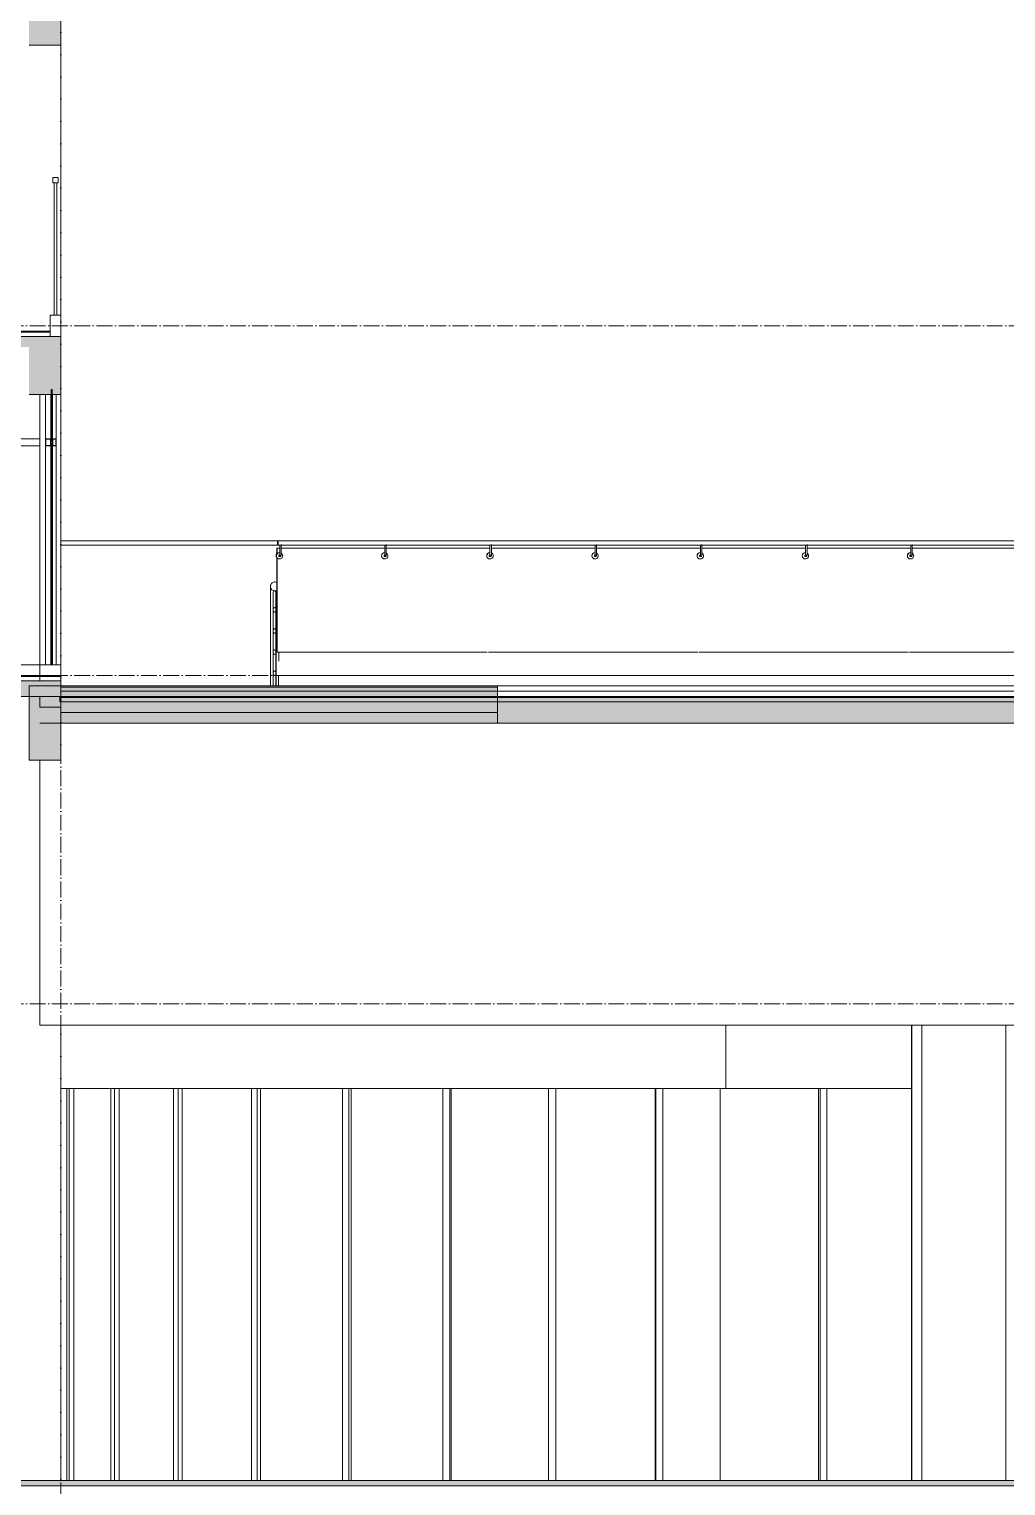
# Model space of a CAD drawing. Header units: millimetres. Extents: x -15601 to 112004, y -15912 to 94410.
# Drawn here: x 40701 to 49921, y 10950 to 24700 of the extents above; entities that cross this region are included whole.
import ezdxf

# ---------------------------------------------------------------- set-up
doc = ezdxf.new("R2010")
doc.units = ezdxf.units.MM
doc.linetypes.add('Grid Line', pattern=[4.2, 3, -0.6, 0, -0.6])
for name, color, linetype, lineweight in [('A-DETL-GENF', 31, 'Continuous', 5), ('A-FLOR-HRAL', 41, 'Continuous', 5), ('A-FLOR-MCUT', 3, 'Continuous', 9), ('A-GLAZ-CWMG', 55, 'Continuous', 5), ('KINH', 152, 'Continuous', 5), ('NET CAT', 3, 'Continuous', 5), ('NET CATConcrete', 3, 'Continuous', 5), ('NET THAY 1', 41, 'Continuous', 5), ('NET THAY 2', 55, 'Continuous', 5), ('NET-CAT', 3, 'Continuous', 15), ('NET-THAY', 2, 'Continuous', 9), ('TRUC', 225, 'Continuous', 5)]:
    doc.layers.add(name, color=color, linetype=linetype, lineweight=lineweight)
pattern_1 = [(0, (40760, 40400), (1625.6, 406.4), [67.056, -1152.144, 67.056, -1152.144, -6502.4]), (0, (40760, 40400), (1625.6, 406.4), [-2438.4, 67.056, -2371.344, 67.056, -1152.144, -2844.8]), (0, (40760, 40400), (1625.6, 406.4), [-6096, 67.056, -745.744, 67.056, -1964.944]), (120, (41369.6, 40603.2), (-1164.7527, 1204.611), [67.056, -1152.144, 67.056, -7654.544]), (120, (41369.6, 40603.2), (-1164.7527, 1204.611), [-1286.256, -1152.144, 67.056, -2371.344, -4064]), (120, (41369.6, 40603.2), (-1164.7527, 1204.611), [-4876.8, 67.056, -1152.144, 67.056, -2777.744]), (120, (41369.6, 40603.2), (-1164.7527, 1204.611), [-6163.056, -745.744, 67.056, -1964.944]), (240, (41572.8, 41416), (-460.8473, -1611.011), [67.056, -1152.144, 67.056, -7654.544]), (240, (41572.8, 41416), (-460.8473, -1611.011), [-1286.256, -1152.144, 67.056, -2371.344, -4064]), (240, (41572.8, 41416), (-460.8473, -1611.011), [-4876.8, 67.056, -1152.144, 67.056, -2777.744]), (240, (41572.8, 41416), (-460.8473, -1611.011), [-6163.056, -745.744, 67.056, -1964.944])]

# ---------------------------------------------------------------- blocks, each defined once
blk = doc.blocks.new('System Panel - Glazed-1983212-B-B')
at = {"layer": 'KINH', "lineweight": 9}
for p, q in [((40907, 20793), (40907, 20779)), ((40919, 20793), (40907, 20793)), ((40907, 20772), (40907, 18700)), ((40919, 18700), (40919, 20793)), ((40907, 18700), (40919, 18700))]:
    blk.add_line(p, q, dxfattribs=at)
blk = doc.blocks.new('System Panel - Glazed-1983347-B-B')
at = {"layer": 'KINH', "lineweight": 9}
for p, q in [((40907, 21300), (40907, 20828)), ((40919, 21300), (40907, 21300)), ((40919, 20807), (40919, 21300)), ((40907, 20821), (40907, 20807)), ((40907, 20807), (40919, 20807))]:
    blk.add_line(p, q, dxfattribs=at)
blk = doc.blocks.new('Rectangular Mullion - Rectangular Mullion-1983188-B-B')
at = {"layer": 'A-GLAZ-CWMG'}
for p, q in [((40436, 20767), (40436, 20833)), ((40801, 20833), (40436, 20833)), ((40436, 20767), (40801, 20767))]:
    blk.add_line(p, q, dxfattribs=at)
blk = doc.blocks.new('Rectangular Mullion - MULION KHUNG NOI-1982294-B-B')
at = {"layer": 'A-DETL-GENF'}
blk.add_hatch(color=256, dxfattribs=at).paths.add_polyline_path([(2943, 2167), (2946, 2179), (2942, 2179)], flags=0)
at = {"layer": 'A-GLAZ-CWMG'}
blk.add_hatch(color=256, dxfattribs=at).paths.add_polyline_path([(2946, 2221), (2943, 2233), (2942, 2221)], flags=0)
at = {"layer": 'A-DETL-GENF'}
for p, q in [((2892, 2167), (2892, 2233)), ((2892, 2233), (2942, 2233)), ((2896, 2170), (2896, 2230)), ((2896, 2230), (2939, 2230)), ((2939, 2230), (2939, 2170)), ((2942, 2233), (2942, 2221)), ((2942, 2233), (2942, 2221)), ((2942, 2233), (2942, 2167)), ((2942, 2221), (2946, 2221)), ((2942, 2221), (2946, 2221)), ((2942, 2221), (2946, 2211)), ((2946, 2221), (2942, 2221)), ((2942, 2221), (2942, 2211)), ((2942, 2212), (2946, 2221)), ((2942, 2211), (2946, 2211)), ((2959, 2207), (2942, 2207)), ((2942, 2207), (2942, 2193)), ((2946, 2221), (2946, 2236)), ((2946, 2221), (2946, 2236)), ((2946, 2211), (2946, 2221)), ((2961, 2226), (2955, 2226)), ((2955, 2226), (2955, 2225)), ((2955, 2225), (2955, 2225)), ((2955, 2224), (2955, 2223)), ((2955, 2224), (2955, 2224)), ((2955, 2223), (2955, 2223)), ((2955, 2223), (2955, 2222)), ((2955, 2222), (2955, 2222)), ((2955, 2222), (2955, 2221)), ((2955, 2221), (2955, 2221)), ((2955, 2221), (2955, 2220)), ((2955, 2220), (2955, 2220)), ((2955, 2219), (2955, 2219)), ((2955, 2219), (2955, 2219)), ((2955, 2218), (2955, 2218)), ((2955, 2218), (2955, 2218)), ((2955, 2217), (2955, 2217)), ((2955, 2216), (2956, 2217)), ((2956, 2217), (2959, 2217)), ((2957, 2219), (2957, 2224)), ((2957, 2224), (2958, 2224)), ((2958, 2219), (2957, 2219)), ((2958, 2224), (2958, 2219)), ((2959, 2167), (2959, 2233)), ((2959, 2233), (2992, 2233)), ((2959, 2221), (2959, 2225)), ((2959, 2225), (2961, 2225)), ((2960, 2221), (2959, 2221)), ((2959, 2219), (2959, 2220)), ((2959, 2220), (2960, 2220)), ((2960, 2219), (2959, 2219)), ((2959, 2217), (2959, 2218)), ((2959, 2218), (2960, 2218)), ((2959, 2193), (2959, 2207)), ((2961, 2221), (2960, 2222)), ((2960, 2222), (2960, 2221)), ((2960, 2220), (2960, 2219)), ((2960, 2218), (2961, 2219)), ((2960, 2218), (2960, 2218)), ((2961, 2225), (2961, 2226)), ((2961, 2220), (2961, 2221)), ((2961, 2219), (2961, 2220)), ((2962, 2170), (2962, 2230)), ((2962, 2230), (2989, 2230)), ((2989, 2230), (2989, 2170)), ((2992, 2233), (2992, 2167)), ((2942, 2167), (2892, 2167)), ((2939, 2170), (2896, 2170)), ((2942, 2193), (2959, 2193)), ((2942, 2179), (2946, 2189)), ((2942, 2179), (2942, 2189)), ((2942, 2189), (2946, 2189)), ((2942, 2188), (2946, 2179)), ((2946, 2179), (2942, 2179)), ((2942, 2179), (2942, 2167)), ((2942, 2167), (2942, 2179)), ((2942, 2179), (2946, 2179)), ((2946, 2179), (2942, 2179)), ((2946, 2189), (2946, 2179)), ((2946, 2164), (2946, 2179)), ((2946, 2179), (2946, 2164)), ((2955, 2184), (2956, 2183)), ((2955, 2183), (2955, 2183)), ((2955, 2182), (2955, 2182)), ((2955, 2182), (2955, 2182)), ((2955, 2181), (2955, 2181)), ((2955, 2181), (2955, 2181)), ((2955, 2179), (2955, 2180)), ((2955, 2180), (2955, 2180)), ((2955, 2178), (2955, 2179)), ((2955, 2179), (2955, 2179)), ((2955, 2177), (2955, 2178)), ((2955, 2178), (2955, 2178)), ((2955, 2176), (2955, 2177)), ((2955, 2177), (2955, 2177)), ((2955, 2176), (2955, 2176)), ((2955, 2174), (2955, 2175)), ((2955, 2175), (2955, 2175)), ((2961, 2174), (2955, 2174)), ((2956, 2183), (2959, 2183)), ((2958, 2181), (2957, 2181)), ((2957, 2181), (2957, 2176)), ((2957, 2176), (2958, 2176)), ((2958, 2176), (2958, 2181)), ((2959, 2183), (2959, 2182)), ((2959, 2182), (2960, 2182)), ((2959, 2181), (2959, 2180)), ((2960, 2181), (2959, 2181)), ((2959, 2180), (2960, 2180)), ((2960, 2179), (2959, 2179)), ((2959, 2179), (2959, 2175)), ((2959, 2175), (2961, 2175)), ((2992, 2167), (2959, 2167)), ((2960, 2182), (2960, 2182)), ((2960, 2182), (2961, 2181)), ((2960, 2180), (2960, 2181)), ((2961, 2179), (2960, 2178)), ((2960, 2178), (2960, 2179)), ((2961, 2181), (2961, 2180)), ((2961, 2180), (2961, 2179)), ((2961, 2175), (2961, 2174)), ((2989, 2170), (2962, 2170))]:
    blk.add_line(p, q, dxfattribs=at)
for centre, radius, start, end in [((2942, 2238), 4.58, 269.7981, 330.5096), ((2942, 2238), 4.58, 269.7981, 330.5096), ((2955, 2226), 0.2, 82.8972, 208.2076), ((2955, 2225), 0.568, 325.5557, 34.4443), ((2955, 2224), 0.2, 128.6598, 231.3402), ((2955, 2224), 0.2, 308.6598, 51.3402), ((2955, 2223), 0.2, 128.6598, 231.3402), ((2955, 2223), 0.2, 308.6598, 51.3402), ((2955, 2222), 0.2, 128.6598, 231.3402), ((2955, 2222), 0.2, 308.6598, 51.3402), ((2955, 2221), 0.2, 128.6598, 231.3402), ((2955, 2221), 0.2, 308.6598, 51.3402), ((2955, 2220), 0.2, 128.6598, 231.3402), ((2955, 2220), 0.2, 308.6598, 51.3402), ((2955, 2219), 0.2, 128.6598, 231.3402), ((2955, 2219), 0.2, 308.6598, 51.3402), ((2955, 2218), 0.2, 128.6598, 231.3402), ((2955, 2217), 0.2, 318.5763, 51.3402), ((2955, 2217), 0.2, 138.5763, 284.0362), ((2957, 2224), 0.2, 90, 180), ((2957, 2219), 0.2, 180, 270), ((2958, 2224), 0.2, 0, 90), ((2958, 2219), 0.2, 270, 0), ((2959, 2225), 0.133, 90, 180), ((2959, 2220), 0.133, 90, 180), ((2959, 2219), 0.133, 180, 270), ((2959, 2217), 0.2, 270, 0), ((2960, 2221), 0.1, 49.9813, 159.9813), ((2960, 2221), 0.133, 270, 339.9813), ((2960, 2220), 0.133, 0, 90), ((2960, 2219), 0.133, 270, 0), ((2960, 2218), 0.133, 20.0187, 90), ((2960, 2218), 0.1, 200.0187, 310.0187), ((2961, 2226), 0.133, 0, 82.8972), ((2961, 2225), 0.133, 270, 0), ((2942, 2162), 4.58, 29.4904, 90.2019), ((2942, 2162), 4.58, 29.4904, 90.2019), ((2955, 2183), 0.2, 75.9638, 221.4237), ((2955, 2183), 0.2, 308.6598, 41.4237), ((2955, 2181), 0.2, 308.6598, 51.3402), ((2955, 2182), 0.2, 128.6598, 231.3402), ((2955, 2180), 0.2, 308.6598, 51.3402), ((2955, 2181), 0.2, 128.6598, 231.3402), ((2955, 2180), 0.2, 128.6598, 231.3402), ((2955, 2179), 0.2, 128.6598, 231.3402), ((2955, 2179), 0.2, 308.6598, 51.3402), ((2955, 2178), 0.2, 128.6598, 231.3402), ((2955, 2178), 0.2, 308.6598, 51.3402), ((2955, 2177), 0.2, 128.6598, 231.3402), ((2955, 2177), 0.2, 308.6598, 51.3402), ((2955, 2176), 0.2, 128.6598, 231.3402), ((2955, 2176), 0.2, 308.6598, 51.3402), ((2955, 2175), 0.568, 325.5557, 34.4443), ((2955, 2174), 0.2, 151.7924, 277.1028), ((2957, 2181), 0.2, 90, 180), ((2957, 2176), 0.2, 180, 270), ((2958, 2181), 0.2, 0, 90), ((2958, 2176), 0.2, 270, 0), ((2959, 2183), 0.2, 0, 90), ((2959, 2181), 0.133, 90, 180), ((2959, 2180), 0.133, 180, 270), ((2959, 2175), 0.133, 180, 270), ((2960, 2182), 0.133, 270, 339.9813), ((2960, 2182), 0.1, 49.9813, 159.9813), ((2960, 2181), 0.133, 360, 90), ((2960, 2180), 0.133, 270, 0), ((2960, 2179), 0.133, 20.0187, 90), ((2960, 2179), 0.1, 200.0187, 310.0187), ((2961, 2175), 0.133, 0, 90), ((2961, 2174), 0.133, 277.1028, 0)]:
    blk.add_arc(centre, radius, start, end, dxfattribs=at)
blk = doc.blocks.new('Rectangular Mullion - Rectangular Mullion-1982973-B-B')
at = {"layer": 'A-GLAZ-CWMG', "lineweight": 9}
for p, q in [((40855, 20833), (40855, 20767)), ((40905, 20833), (40855, 20833)), ((40855, 20767), (40905, 20767)), ((40905, 20807), (40905, 20833)), ((40921, 20807), (40905, 20807)), ((40905, 20767), (40905, 20793)), ((40905, 20793), (40921, 20793)), ((40955, 20833), (40921, 20833)), ((40921, 20833), (40921, 20807)), ((40921, 20793), (40921, 20767)), ((40921, 20767), (40955, 20767)), ((40955, 20767), (40955, 20833))]:
    blk.add_line(p, q, dxfattribs=at)
blk = doc.blocks.new('Rectangular Mullion - Rectangular Mullion-V212-B-B')
at = {"layer": 'A-GLAZ-CWMG'}
for p, q in [((40855, 20767), (40855, 18700)), ((40905, 20767), (40905, 18700)), ((40921, 20767), (40921, 18700)), ((40955, 20767), (40955, 18700))]:
    blk.add_line(p, q, dxfattribs=at)
blk = doc.blocks.new('Rectangular Mullion - Rectangular Mullion-V213-B-B')
at = {"layer": 'A-GLAZ-CWMG'}
for p, q in [((40855, 21250), (40855, 20833)), ((40905, 21250), (40905, 20833)), ((40921, 21250), (40921, 20833)), ((40955, 21250), (40955, 20833))]:
    blk.add_line(p, q, dxfattribs=at)
blk = doc.blocks.new('Railing - Railing-1915061-B-B')
at = {"layer": 'A-FLOR-HRAL'}
for p, q in [((40976, 23300), (40926, 23300)), ((40926, 23300), (40926, 23250)), ((40926, 23250), (40976, 23250)), ((40976, 23250), (40976, 23300))]:
    blk.add_line(p, q, dxfattribs=at)
blk = doc.blocks.new('Railing - 25mm-V216-B-B')
at = {"layer": 'NET THAY 2'}
for p, q in [((40938, 22000), (40938, 23250)), ((40963, 22000), (40963, 23250))]:
    blk.add_line(p, q, dxfattribs=at)
blk = doc.blocks.new('A$C400E6A8B')
at = {"layer": 'NET CATConcrete'}
blk.add_hatch(color=256, dxfattribs=at).paths.add_polyline_path([(0, 2650), (0, 3100), (-300, 3100), (-300, 2650)], flags=0)
at = {"layer": 'A-FLOR-MCUT'}
blk.add_line((-100, -60), (-1110, -60), dxfattribs=at)
at = {"layer": 'NET CAT', "lineweight": 13}
for p, q in [((0, 2650), (0, 3100)), ((-300, 2650), (0, 2650))]:
    blk.add_line(p, q, dxfattribs=at)
at = {"layer": 'NET-CAT'}
for p, q in [((0, 100), (-100, 100)), ((-100, 100), (-100, -100)), ((0, -100), (0, 100)), ((-100, -50), (-1110, -50)), ((-1110, -100), (0, -100)), ((0, -100), (-1100, -100)), ((-100, -100), (-100, -50))]:
    blk.add_line(p, q, dxfattribs=at)
at = {"layer": 'NET-THAY'}
blk.add_line((0, 2650), (0, 100), dxfattribs=at)
blk.add_blockref('Railing - 25mm-V216-B-B', (-41001, -21900))
at = {"layer": 'NET THAY 1'}
blk.add_blockref('Railing - Railing-1915061-B-B', (-41001, -21900), dxfattribs=at)
blk.add_blockref('Railing - Railing-1915061-B-B', (-41001, -21900), dxfattribs=at)
blk = doc.blocks.new('ALC1807-ASCENT PLAZA-KET CAU 2_rvt-1-B-B')
at = {"layer": 'NET CAT'}
blk.add_hatch(color=7, dxfattribs=at).paths.add_polyline_path([(41001, 17800), (41001, 18500), (40701, 18500), (40701, 17800)], flags=0)
at = {"layer": 'NET CAT', "color": 130, "lineweight": 13}
for p, q in [((41001, 18500), (40701, 18500)), ((40701, 18500), (40701, 17800)), ((41001, 18500), (41001, 17800)), ((40701, 17800), (41001, 17800))]:
    blk.add_line(p, q, dxfattribs=at)
at = {"layer": 'NET CAT', "color": 4}
for p, q in [((49032, 15300), (49032, 11000)), ((49127, 15300), (49127, 11000)), ((49921, 15300), (49921, 11000))]:
    blk.add_line(p, q, dxfattribs=at)
blk = doc.blocks.new('System Panel - Glazed-V8-B-B')
at = {"layer": 'KINH'}
blk.add_line((47225, 14700), (47225, 11000), dxfattribs=at)
blk = doc.blocks.new('System Panel - Glazed-2005316-B-B')
at = {"layer": 'KINH'}
blk.add_line((47224, 11000), (47224, 14700), dxfattribs=at)
blk = doc.blocks.new('Rectangular Mullion - Rectangular Mullion-V69-B-B')
at = {"layer": 'A-GLAZ-CWMG'}
for p, q in [((48154, 14700), (48154, 11000)), ((48167, 14700), (48167, 11000)), ((48232, 14700), (48232, 11000))]:
    blk.add_line(p, q, dxfattribs=at)
blk = doc.blocks.new('Rectangular Mullion - Rectangular Mullion-V73-B-B')
at = {"layer": 'A-GLAZ-CWMG'}
for p, q in [((41055, 14700), (41055, 11000)), ((41077, 14700), (41077, 11000)), ((41124, 14700), (41124, 11000))]:
    blk.add_line(p, q, dxfattribs=at)
blk = doc.blocks.new('Rectangular Mullion - Rectangular Mullion-V74-B-B')
at = {"layer": 'A-GLAZ-CWMG'}
for p, q in [((41473, 14700), (41473, 11000)), ((41507, 14700), (41507, 11000)), ((41550, 14700), (41550, 11000))]:
    blk.add_line(p, q, dxfattribs=at)
blk = doc.blocks.new('Rectangular Mullion - Rectangular Mullion-V75-B-B')
at = {"layer": 'A-GLAZ-CWMG'}
for p, q in [((42062, 14700), (42062, 11000)), ((42107, 14700), (42107, 11000)), ((42144, 14700), (42144, 11000))]:
    blk.add_line(p, q, dxfattribs=at)
blk = doc.blocks.new('Rectangular Mullion - Rectangular Mullion-V76-B-B')
at = {"layer": 'A-GLAZ-CWMG'}
for p, q in [((42801, 14700), (42801, 11000)), ((42854, 14700), (42854, 11000)), ((42884, 14700), (42884, 11000))]:
    blk.add_line(p, q, dxfattribs=at)
blk = doc.blocks.new('Rectangular Mullion - Rectangular Mullion-V77-B-B')
at = {"layer": 'A-GLAZ-CWMG'}
for p, q in [((43660, 14700), (43660, 11000)), ((43720, 14700), (43720, 11000)), ((43742, 14700), (43742, 11000))]:
    blk.add_line(p, q, dxfattribs=at)
blk = doc.blocks.new('Rectangular Mullion - Rectangular Mullion-V78-B-B')
at = {"layer": 'A-GLAZ-CWMG'}
for p, q in [((44607, 14700), (44607, 11000)), ((44671, 14700), (44671, 11000)), ((44684, 14700), (44684, 11000))]:
    blk.add_line(p, q, dxfattribs=at)
blk = doc.blocks.new('Rectangular Mullion - Rectangular Mullion-V79-B-B')
at = {"layer": 'A-GLAZ-CWMG'}
for p, q in [((45605, 14700), (45605, 11000)), ((45672, 14700), (45672, 11000)), ((45674, 14700), (45674, 11000))]:
    blk.add_line(p, q, dxfattribs=at)
blk = doc.blocks.new('Rectangular Mullion - Rectangular Mullion-V80-B-B')
at = {"layer": 'A-GLAZ-CWMG'}
for p, q in [((46609, 14700), (46609, 11000)), ((46616, 14700), (46616, 11000)), ((46682, 14700), (46682, 11000))]:
    blk.add_line(p, q, dxfattribs=at)
blk = doc.blocks.new('Top Rail Type - Top Rail_Internal_-1506758-B-B')
at = {"layer": 'NET THAY 1'}
for p, q in [((43042, 19800), (43040, 19800)), ((43040, 19800), (43040, 19744)), ((43040, 19713), (43040, 18820)), ((43042, 19747), (43042, 19800)), ((43042, 19800), (43066, 19800)), ((43042, 18820), (43042, 19710)), ((43079, 19800), (44059, 19800)), ((44074, 19800), (45052, 19800)), ((45064, 19800), (46045, 19800)), ((46057, 19800), (47038, 19800)), ((47050, 19800), (48030, 19800)), ((48043, 19800), (49023, 19800)), ((49036, 19800), (50016, 19800)), ((43040, 18820), (43042, 18820)), ((43042, 18820), (45026, 18820)), ((45036, 18820), (47014, 18820)), ((47024, 18820), (49003, 18820)), ((49013, 18820), (50991, 18820))]:
    blk.add_line(p, q, dxfattribs=at)
blk = doc.blocks.new('Handrail Type - ALB-BALUSTER-1304914-B-B')
at = {"layer": 'NET THAY 1'}
for p, q in [((43050, 19871), (43047, 19871)), ((43047, 19829), (43050, 19829))]:
    blk.add_line(p, q, dxfattribs=at)
for centre, start_param, end_param in [((43047, 19850), 4.712389, 7.853982), ((43047, 19850), 1.570796, 4.712389), ((43050, 19850), 4.712389, 7.269037), ((43050, 19850), 2.20748, 4.712389)]:
    blk.add_ellipse(centre, major_axis=(0, 21.2), ratio=0.119139, start_param=start_param, end_param=end_param, dxfattribs=at)
blk = doc.blocks.new('Handrail Type - Handrail_Internal_-1506759-B-B')
at = {"layer": 'NET THAY 1'}
for p, q in [((58959, 19871), (43050, 19871)), ((43050, 19829), (58959, 19829))]:
    blk.add_line(p, q, dxfattribs=at)
for start_param, end_param in [(4.712389, 7.269037), (2.20748, 4.712389)]:
    blk.add_ellipse((43050, 19850), major_axis=(0, 21.2), ratio=0.119139, start_param=start_param, end_param=end_param, dxfattribs=at)
blk = doc.blocks.new('ALB-RAILING 32 - ALB-BALUSTER-V126-B-B')
at = {"layer": 'NET THAY 1'}
for p, q in [((58912, 19832), (58912, 19744)), ((58926, 19744), (58926, 19834)), ((58911, 19759), (58910, 19759)), ((58910, 19699), (58911, 19699)), ((58917, 19736), (58911, 19736)), ((58911, 19722), (58917, 19722))]:
    blk.add_line(p, q, dxfattribs=at)
at = {"layer": 'NET THAY 1', "flags": 128}
for points in [[(58911, 19732), (58911, 19732), (58911, 19732), (58911, 19732), (58911, 19732), (58911, 19732), (58911, 19733), (58911, 19733), (58911, 19733), (58911, 19734), (58911, 19734), (58911, 19734), (58911, 19735), (58912, 19735), (58912, 19735), (58912, 19736), (58912, 19736), (58912, 19737), (58912, 19737), (58912, 19738), (58912, 19738), (58912, 19739), (58912, 19739), (58912, 19740), (58912, 19740), (58912, 19741), (58912, 19742), (58912, 19742), (58912, 19743), (58912, 19743), (58912, 19744)], [(58917, 19722), (58919, 19722), (58921, 19723), (58922, 19724), (58923, 19725), (58923, 19726), (58924, 19726), (58924, 19727), (58924, 19727), (58924, 19728), (58925, 19728), (58925, 19729), (58925, 19729), (58925, 19729), (58925, 19730), (58925, 19730), (58925, 19731), (58925, 19731), (58925, 19732), (58925, 19732), (58925, 19733), (58925, 19733), (58925, 19734), (58925, 19734), (58926, 19735), (58926, 19735), (58926, 19736), (58926, 19736), (58926, 19737), (58926, 19737), (58926, 19738), (58926, 19739), (58926, 19739), (58926, 19740), (58926, 19740), (58926, 19741), (58926, 19742), (58926, 19742), (58926, 19743), (58926, 19744), (58926, 19744)]]:
    blk.add_lwpolyline(points, dxfattribs=at)
at = {"layer": 'NET THAY 1'}
for centre, major_axis, start_param, end_param in [((58910, 19729), (0, 30), 0, 1.570796), ((58910, 19729), (0, 30), 1.570796, 3.403392), ((58911, 19729), (0, 30), 0, 1.570796), ((58911, 19729), (0, 30), 1.570796, 4.712389), ((58911, 19729), (0, 7), 0, 3.141593), ((58911, 19729), (0, 7), 6.021386, 6.283185), ((58911, 19729), (0, 7), 3.141593, 4.974188), ((58911, 19729), (0, 30), 4.712389, 5.759587), ((58910, 19729), (0, 30), 5.392446, 5.603128), ((58910, 19729), (0, 30), 3.821649, 4.032332)]:
    blk.add_ellipse(centre, major_axis=major_axis, ratio=0.992878, start_param=start_param, end_param=end_param, dxfattribs=at)
blk = doc.blocks.new('ALB-RAILING 32 - ALB-BALUSTER-V128-B-B')
at = {"layer": 'NET THAY 1'}
for p, q in [((48030, 19832), (48030, 19744)), ((48044, 19829), (48044, 19834)), ((48044, 19744), (48044, 19829)), ((48029, 19759), (48029, 19759)), ((48035, 19736), (48029, 19736)), ((48029, 19722), (48035, 19722)), ((48029, 19699), (48029, 19699))]:
    blk.add_line(p, q, dxfattribs=at)
at = {"layer": 'NET THAY 1', "flags": 128}
for points in [[(48029, 19732), (48029, 19732), (48029, 19732), (48029, 19732), (48029, 19732), (48029, 19732), (48029, 19733), (48029, 19733), (48029, 19733), (48029, 19734), (48029, 19734), (48030, 19734), (48030, 19735), (48030, 19735), (48030, 19735), (48030, 19736), (48030, 19736), (48030, 19737), (48030, 19737), (48030, 19738), (48030, 19738), (48030, 19739), (48030, 19739), (48030, 19740), (48030, 19740), (48030, 19741), (48030, 19742), (48030, 19742), (48030, 19743), (48030, 19743), (48030, 19744)], [(48035, 19722), (48037, 19722), (48039, 19723), (48040, 19724), (48041, 19725), (48042, 19726), (48042, 19726), (48042, 19727), (48042, 19727), (48042, 19728), (48043, 19728), (48043, 19729), (48043, 19729), (48043, 19729), (48043, 19730), (48043, 19730), (48043, 19731), (48043, 19731), (48043, 19732), (48043, 19732), (48043, 19733), (48043, 19733), (48044, 19734), (48044, 19734), (48044, 19735), (48044, 19735), (48044, 19736), (48044, 19736), (48044, 19737), (48044, 19737), (48044, 19738), (48044, 19739), (48044, 19739), (48044, 19740), (48044, 19740), (48044, 19741), (48044, 19742), (48044, 19742), (48044, 19743), (48044, 19744), (48044, 19744)]]:
    blk.add_lwpolyline(points, dxfattribs=at)
at = {"layer": 'NET THAY 1'}
for major_axis, start_param, end_param in [((0, 30), 0, 1.570796), ((0, 30), 1.570796, 3.403392), ((0, 30), 0, 1.570796), ((0, 30), 1.570796, 4.712389), ((0, 7), 0, 3.141593), ((0, 7), 6.021386, 6.283185), ((0, 7), 3.141593, 4.974188), ((0, 30), 4.712389, 5.759587), ((0, 30), 5.392446, 5.603128), ((0, 30), 3.821649, 4.032332)]:
    blk.add_ellipse((48029, 19729), major_axis=major_axis, ratio=0.992878, start_param=start_param, end_param=end_param, dxfattribs=at)
blk = doc.blocks.new('Railing - 25mm-1367530-B-B')
at = {"layer": 'NET THAY 2'}
for p, q in [((43005, 18500), (43005, 19386)), ((43030, 19386), (43030, 18500))]:
    blk.add_line(p, q, dxfattribs=at)
at = {"layer": 'NET THAY 2', "flags": 128}
blk.add_lwpolyline([(43005, 19386), (43007, 19391), (43010, 19395), (43015, 19398), (43021, 19398), (43026, 19395), (43029, 19391), (43030, 19386)], dxfattribs=at)
blk = doc.blocks.new('Railing - Railing-1506763-B-B')
at = {"layer": 'NET THAY 1'}
for p, q in [((43003, 19219), (43003, 19019)), ((43033, 19019), (43033, 19219)), ((43003, 19019), (43003, 18819)), ((43033, 18819), (43033, 19019)), ((43003, 18819), (43003, 18619)), ((43033, 18619), (43033, 18819)), ((43003, 18619), (43003, 18500)), ((43033, 18600), (43033, 18619))]:
    blk.add_line(p, q, dxfattribs=at)
at = {"layer": 'NET THAY 1', "flags": 128}
for points in [[(43033, 19219), (43032, 19225), (43031, 19230), (43028, 19234), (43025, 19237), (43022, 19239), (43018, 19240), (43014, 19239), (43010, 19237), (43007, 19234), (43005, 19230), (43003, 19225), (43003, 19219)], [(43003, 19219), (43003, 19214), (43005, 19209), (43007, 19204), (43010, 19201), (43014, 19199), (43018, 19198), (43022, 19199), (43025, 19201), (43028, 19204), (43031, 19209), (43032, 19214), (43033, 19219)], [(43033, 19019), (43032, 19025), (43031, 19030), (43028, 19034), (43025, 19037), (43022, 19039), (43018, 19040), (43014, 19039), (43010, 19037), (43007, 19034), (43005, 19030), (43003, 19025), (43003, 19019)], [(43003, 19019), (43003, 19014), (43005, 19009), (43007, 19004), (43010, 19001), (43014, 18999), (43018, 18998), (43022, 18999), (43025, 19001), (43028, 19004), (43031, 19009), (43032, 19014), (43033, 19019)], [(43033, 18819), (43032, 18825), (43031, 18830), (43028, 18834), (43025, 18837), (43022, 18839), (43018, 18840), (43014, 18839), (43010, 18837), (43007, 18834), (43005, 18830), (43003, 18825), (43003, 18819)], [(43003, 18819), (43003, 18814), (43005, 18809), (43007, 18804), (43010, 18801), (43014, 18799), (43018, 18798), (43022, 18799), (43025, 18801), (43028, 18804), (43031, 18809), (43032, 18814), (43033, 18819)], [(43033, 18619), (43032, 18625), (43031, 18630), (43028, 18634), (43025, 18637), (43022, 18639), (43018, 18640), (43014, 18639), (43010, 18637), (43007, 18634), (43005, 18630), (43003, 18625), (43003, 18619)], [(43003, 18619), (43003, 18614), (43005, 18609), (43007, 18604), (43010, 18601), (43014, 18599), (43018, 18598), (43022, 18599), (43025, 18601), (43028, 18604), (43031, 18609), (43032, 18614), (43033, 18619)]]:
    blk.add_lwpolyline(points, dxfattribs=at)
blk.add_blockref('Railing - 25mm-1367530-B-B', (0, 0))
blk = doc.blocks.new('Top Rail Type - Top Rail_Internal_-1506764-B-B')
at = {"layer": 'NET THAY 1'}
for p, q in [((42978, 19440), (42978, 18500)), ((43058, 18735), (43058, 18820))]:
    blk.add_line(p, q, dxfattribs=at)
for points, knots in [([(43038, 19476), (43036, 19478), (43028, 19481), (43015, 19483), (43000, 19478), (42988, 19469), (42982, 19458), (42979, 19448), (42978, 19443), (42978, 19440)], [0.3333333, 0.3333333, 0.3333333, 0.3333333, 0.4, 0.5333333, 0.65, 0.7666667, 0.8833333, 0.9416667, 1, 1, 1, 1]), ([(42978, 19440), (42978, 19437), (42979, 19431), (42982, 19423), (42986, 19415), (42993, 19407), (43006, 19399), (43022, 19397), (43033, 19401), (43038, 19404), (43038, 19404)], [0, 0, 0, 0, 0.0666667, 0.1333333, 0.2, 0.2666667, 0.4, 0.5333333, 0.65, 0.6666667, 0.6666667, 0.6666667, 0.6666667])]:
    blk.add_open_spline(points, degree=3, knots=knots, dxfattribs=at)
blk = doc.blocks.new('ALB-RAILING 32 - ALB-BALUSTER-V129-B-B')
at = {"layer": 'NET THAY 1'}
for p, q in [((47037, 19832), (47037, 19744)), ((47051, 19829), (47051, 19834)), ((47051, 19744), (47051, 19829)), ((47037, 19759), (47036, 19759)), ((47036, 19699), (47037, 19699)), ((47042, 19736), (47037, 19736)), ((47037, 19722), (47042, 19722))]:
    blk.add_line(p, q, dxfattribs=at)
at = {"layer": 'NET THAY 1', "flags": 128}
for points in [[(47036, 19732), (47036, 19732), (47036, 19732), (47036, 19732), (47036, 19732), (47036, 19732), (47036, 19733), (47036, 19733), (47037, 19733), (47037, 19734), (47037, 19734), (47037, 19734), (47037, 19735), (47037, 19735), (47037, 19735), (47037, 19736), (47037, 19736), (47037, 19737), (47037, 19737), (47037, 19738), (47037, 19738), (47037, 19739), (47037, 19739), (47037, 19740), (47037, 19740), (47037, 19741), (47037, 19742), (47037, 19742), (47037, 19743), (47037, 19743), (47037, 19744)], [(47042, 19722), (47045, 19722), (47046, 19723), (47047, 19724), (47048, 19725), (47049, 19726), (47049, 19726), (47049, 19727), (47049, 19727), (47050, 19728), (47050, 19728), (47050, 19729), (47050, 19729), (47050, 19729), (47050, 19730), (47050, 19730), (47050, 19731), (47050, 19731), (47050, 19732), (47050, 19732), (47051, 19733), (47051, 19733), (47051, 19734), (47051, 19734), (47051, 19735), (47051, 19735), (47051, 19736), (47051, 19736), (47051, 19737), (47051, 19737), (47051, 19738), (47051, 19739), (47051, 19739), (47051, 19740), (47051, 19740), (47051, 19741), (47051, 19742), (47051, 19742), (47051, 19743), (47051, 19744), (47051, 19744)]]:
    blk.add_lwpolyline(points, dxfattribs=at)
at = {"layer": 'NET THAY 1'}
for centre, major_axis, start_param, end_param in [((47036, 19729), (0, 30), 0, 1.570796), ((47036, 19729), (0, 30), 1.570796, 3.403392), ((47037, 19729), (0, 30), 0, 1.570796), ((47037, 19729), (0, 30), 1.570796, 4.712389), ((47037, 19729), (0, 7), 0, 3.141593), ((47037, 19729), (0, 7), 6.021386, 6.283185), ((47037, 19729), (0, 7), 3.141593, 4.974188), ((47037, 19729), (0, 30), 4.712389, 5.759587), ((47036, 19729), (0, 30), 5.392446, 5.603128), ((47036, 19729), (0, 30), 3.821649, 4.032332)]:
    blk.add_ellipse(centre, major_axis=major_axis, ratio=0.992878, start_param=start_param, end_param=end_param, dxfattribs=at)
blk = doc.blocks.new('ALB-RAILING 32 - ALB-BALUSTER-V130-B-B')
at = {"layer": 'NET THAY 1'}
for p, q in [((46044, 19832), (46044, 19744)), ((46058, 19829), (46058, 19834)), ((46058, 19744), (46058, 19829)), ((46044, 19759), (46043, 19759)), ((46043, 19699), (46044, 19699)), ((46049, 19736), (46044, 19736)), ((46044, 19722), (46049, 19722))]:
    blk.add_line(p, q, dxfattribs=at)
at = {"layer": 'NET THAY 1', "flags": 128}
for points in [[(46043, 19732), (46043, 19732), (46043, 19732), (46043, 19732), (46043, 19732), (46044, 19732), (46044, 19733), (46044, 19733), (46044, 19733), (46044, 19734), (46044, 19734), (46044, 19734), (46044, 19735), (46044, 19735), (46044, 19735), (46044, 19736), (46044, 19736), (46044, 19737), (46044, 19737), (46044, 19738), (46044, 19738), (46044, 19739), (46044, 19739), (46044, 19740), (46044, 19740), (46044, 19741), (46044, 19742), (46044, 19742), (46044, 19743), (46044, 19743), (46044, 19744)], [(46049, 19722), (46052, 19722), (46053, 19723), (46055, 19724), (46055, 19725), (46056, 19726), (46056, 19726), (46056, 19727), (46057, 19727), (46057, 19728), (46057, 19728), (46057, 19729), (46057, 19729), (46057, 19729), (46057, 19730), (46057, 19730), (46057, 19731), (46057, 19731), (46058, 19732), (46058, 19732), (46058, 19733), (46058, 19733), (46058, 19734), (46058, 19734), (46058, 19735), (46058, 19735), (46058, 19736), (46058, 19736), (46058, 19737), (46058, 19737), (46058, 19738), (46058, 19739), (46058, 19739), (46058, 19740), (46058, 19740), (46058, 19741), (46058, 19742), (46058, 19742), (46058, 19743), (46058, 19744), (46058, 19744)]]:
    blk.add_lwpolyline(points, dxfattribs=at)
at = {"layer": 'NET THAY 1'}
for centre, major_axis, start_param, end_param in [((46043, 19729), (0, 30), 0, 1.570796), ((46043, 19729), (0, 30), 1.570796, 3.403392), ((46044, 19729), (0, 30), 0, 1.570796), ((46044, 19729), (0, 30), 1.570796, 4.712389), ((46044, 19729), (0, 7), 0, 3.141593), ((46044, 19729), (0, 7), 6.021386, 6.283185), ((46044, 19729), (0, 7), 3.141593, 4.974188), ((46044, 19729), (0, 30), 4.712389, 5.759587), ((46043, 19729), (0, 30), 5.392446, 5.603128), ((46043, 19729), (0, 30), 3.821649, 4.032332)]:
    blk.add_ellipse(centre, major_axis=major_axis, ratio=0.992878, start_param=start_param, end_param=end_param, dxfattribs=at)
blk = doc.blocks.new('ALB-RAILING 32 - ALB-BALUSTER-V173-B-B')
at = {"layer": 'NET THAY 1'}
for p, q in [((45051, 19832), (45051, 19744)), ((45065, 19829), (45065, 19834)), ((45065, 19744), (45065, 19829)), ((45051, 19759), (45050, 19759)), ((45050, 19699), (45051, 19699)), ((45057, 19736), (45051, 19736)), ((45051, 19722), (45057, 19722))]:
    blk.add_line(p, q, dxfattribs=at)
at = {"layer": 'NET THAY 1', "flags": 128}
for points in [[(45050, 19732), (45050, 19732), (45051, 19732), (45051, 19732), (45051, 19732), (45051, 19732), (45051, 19733), (45051, 19733), (45051, 19733), (45051, 19734), (45051, 19734), (45051, 19734), (45051, 19735), (45051, 19735), (45051, 19735), (45051, 19736), (45051, 19736), (45051, 19737), (45051, 19737), (45051, 19738), (45051, 19738), (45051, 19739), (45051, 19739), (45051, 19740), (45051, 19740), (45051, 19741), (45051, 19742), (45051, 19742), (45051, 19743), (45051, 19743), (45051, 19744)], [(45057, 19722), (45059, 19722), (45061, 19723), (45062, 19724), (45062, 19725), (45063, 19726), (45063, 19726), (45064, 19727), (45064, 19727), (45064, 19728), (45064, 19728), (45064, 19729), (45064, 19729), (45064, 19729), (45064, 19730), (45064, 19730), (45065, 19731), (45065, 19731), (45065, 19732), (45065, 19732), (45065, 19733), (45065, 19733), (45065, 19734), (45065, 19734), (45065, 19735), (45065, 19735), (45065, 19736), (45065, 19736), (45065, 19737), (45065, 19737), (45065, 19738), (45065, 19739), (45065, 19739), (45065, 19740), (45065, 19740), (45065, 19741), (45065, 19742), (45065, 19742), (45065, 19743), (45065, 19744), (45065, 19744)]]:
    blk.add_lwpolyline(points, dxfattribs=at)
at = {"layer": 'NET THAY 1'}
for centre, major_axis, start_param, end_param in [((45050, 19729), (0, 30), 0, 1.570796), ((45050, 19729), (0, 30), 1.570796, 3.403392), ((45051, 19729), (0, 30), 0, 1.570796), ((45051, 19729), (0, 30), 1.570796, 4.712389), ((45051, 19729), (0, 7), 0, 3.141593), ((45051, 19729), (0, 7), 6.021386, 6.283185), ((45051, 19729), (0, 7), 3.141593, 4.974188), ((45051, 19729), (0, 30), 4.712389, 5.759587), ((45050, 19729), (0, 30), 5.392446, 5.603128), ((45050, 19729), (0, 30), 3.821649, 4.032332)]:
    blk.add_ellipse(centre, major_axis=major_axis, ratio=0.992878, start_param=start_param, end_param=end_param, dxfattribs=at)
blk = doc.blocks.new('ALB-RAILING 32 - ALB-BALUSTER-V174-B-B')
at = {"layer": 'NET THAY 1'}
for p, q in [((44058, 19832), (44058, 19744)), ((44072, 19829), (44072, 19834)), ((44072, 19744), (44072, 19829)), ((44058, 19759), (44057, 19759)), ((44057, 19699), (44058, 19699)), ((44064, 19736), (44058, 19736)), ((44058, 19722), (44064, 19722))]:
    blk.add_line(p, q, dxfattribs=at)
at = {"layer": 'NET THAY 1', "flags": 128}
for points in [[(44058, 19732), (44058, 19732), (44058, 19732), (44058, 19732), (44058, 19732), (44058, 19732), (44058, 19733), (44058, 19733), (44058, 19733), (44058, 19734), (44058, 19734), (44058, 19734), (44058, 19735), (44058, 19735), (44058, 19735), (44058, 19736), (44058, 19736), (44058, 19737), (44058, 19737), (44058, 19738), (44058, 19738), (44058, 19739), (44058, 19739), (44058, 19740), (44058, 19740), (44058, 19741), (44058, 19742), (44058, 19742), (44058, 19743), (44058, 19743), (44058, 19744)], [(44064, 19722), (44066, 19722), (44068, 19723), (44069, 19724), (44070, 19725), (44070, 19726), (44070, 19726), (44071, 19727), (44071, 19727), (44071, 19728), (44071, 19728), (44071, 19729), (44071, 19729), (44071, 19729), (44071, 19730), (44072, 19730), (44072, 19731), (44072, 19731), (44072, 19732), (44072, 19732), (44072, 19733), (44072, 19733), (44072, 19734), (44072, 19734), (44072, 19735), (44072, 19735), (44072, 19736), (44072, 19736), (44072, 19737), (44072, 19737), (44072, 19738), (44072, 19739), (44072, 19739), (44072, 19740), (44072, 19740), (44072, 19741), (44072, 19742), (44072, 19742), (44072, 19743), (44072, 19744), (44072, 19744)]]:
    blk.add_lwpolyline(points, dxfattribs=at)
at = {"layer": 'NET THAY 1'}
for centre, major_axis, start_param, end_param in [((44057, 19729), (0, 30), 0, 1.570796), ((44057, 19729), (0, 30), 1.570796, 3.403392), ((44058, 19729), (0, 30), 0, 1.570796), ((44058, 19729), (0, 30), 1.570796, 4.712389), ((44058, 19729), (0, 7), 0, 3.141593), ((44058, 19729), (0, 7), 6.021386, 6.283185), ((44058, 19729), (0, 7), 3.141593, 4.974188), ((44058, 19729), (0, 30), 4.712389, 5.759587), ((44057, 19729), (0, 30), 5.392446, 5.603128), ((44057, 19729), (0, 30), 3.821649, 4.032332)]:
    blk.add_ellipse(centre, major_axis=major_axis, ratio=0.992878, start_param=start_param, end_param=end_param, dxfattribs=at)
blk = doc.blocks.new('ALB-RAILING 32 - ALB-BALUSTER-V175-B-B')
at = {"layer": 'NET THAY 1'}
for p, q in [((43066, 19832), (43066, 19744)), ((43080, 19744), (43080, 19834)), ((43065, 19759), (43064, 19759)), ((43064, 19699), (43065, 19699)), ((43071, 19736), (43065, 19736)), ((43065, 19722), (43071, 19722))]:
    blk.add_line(p, q, dxfattribs=at)
at = {"layer": 'NET THAY 1', "flags": 128}
for points in [[(43065, 19732), (43065, 19732), (43065, 19732), (43065, 19732), (43065, 19732), (43065, 19732), (43065, 19733), (43065, 19733), (43065, 19733), (43065, 19734), (43065, 19734), (43065, 19734), (43065, 19735), (43065, 19735), (43065, 19735), (43065, 19736), (43065, 19736), (43065, 19737), (43065, 19737), (43065, 19738), (43065, 19738), (43065, 19739), (43065, 19739), (43066, 19740), (43066, 19740), (43066, 19741), (43066, 19742), (43066, 19742), (43066, 19743), (43066, 19743), (43066, 19744)], [(43071, 19722), (43073, 19722), (43075, 19723), (43076, 19724), (43077, 19725), (43077, 19726), (43078, 19726), (43078, 19727), (43078, 19727), (43078, 19728), (43078, 19728), (43078, 19729), (43078, 19729), (43079, 19729), (43079, 19730), (43079, 19730), (43079, 19731), (43079, 19731), (43079, 19732), (43079, 19732), (43079, 19733), (43079, 19733), (43079, 19734), (43079, 19734), (43079, 19735), (43079, 19735), (43079, 19736), (43079, 19736), (43079, 19737), (43079, 19737), (43079, 19738), (43079, 19739), (43079, 19739), (43080, 19740), (43080, 19740), (43080, 19741), (43080, 19742), (43080, 19742), (43080, 19743), (43080, 19744), (43080, 19744)]]:
    blk.add_lwpolyline(points, dxfattribs=at)
at = {"layer": 'NET THAY 1'}
for centre, major_axis, start_param, end_param in [((43061, 19729), (0, 30), 0.785398, 1.570796), ((43061, 19729), (0, 30), 1.570796, 2.356194), ((43062, 19729), (0, 30), 0.785398, 1.570796), ((43062, 19729), (0, 30), 1.570796, 2.356194), ((43064, 19729), (0, 30), 0, 1.570796), ((43064, 19729), (0, 30), 1.570796, 3.403392), ((43065, 19729), (0, 30), 0, 1.570796), ((43065, 19729), (0, 30), 1.570796, 4.712389), ((43065, 19729), (0, 7), 0, 3.141593), ((43065, 19729), (0, 7), 6.021386, 6.283185), ((43065, 19729), (0, 7), 3.141593, 4.974188), ((43065, 19729), (0, 30), 4.712389, 5.759587), ((43064, 19729), (0, 30), 5.392446, 5.603128), ((43064, 19729), (0, 30), 3.821649, 4.032332)]:
    blk.add_ellipse(centre, major_axis=major_axis, ratio=0.992878, start_param=start_param, end_param=end_param, dxfattribs=at)

msp = doc.modelspace()

# ---------------------------------------------------------------- hatches: boundary and pattern name
at = {"layer": 'NET CAT', "lineweight": 9}
msp.add_hatch(color=7, dxfattribs=at).paths.add_polyline_path([(39900.5, 21700), (41000.5, 21700), (41000.5, 21800), (39900.5, 21800)], flags=0)
at = {"layer": 'NET CAT'}
h = msp.add_hatch(dxfattribs=at)
h.set_pattern_fill('FP_1', color=10, style=0, pattern_type=2)
h.set_pattern_definition(pattern_1)
h.paths.add_polyline_path([(41000.5, 18550), (41000.5, 18590), (32934.3, 18590), (32934.3, 18550), (37893.4, 18550)], flags=0)
at = {"layer": 'NET CAT', "lineweight": 9}
h = msp.add_hatch(color=7, dxfattribs=at)
h.paths.add_polyline_path([(41000.5, 18400), (41000.5, 18550), (28000.5, 18550), (28000.5, 18400), (40150, 18400)])
h.paths.add_polyline_path([(2974, 18400), (22750.5, 18400), (22750.5, 18550), (2850.5, 18550), (2850.5, 18400)])
at = {"layer": 'NET CAT'}
for color, points in [(7, [(41000.5, 18400), (41000.5, 18550), (32934.3, 18550), (32934.3, 18400), (37893.4, 18400)]), (7, [(42929.2, 18490), (45123.1, 18490), (45123.1, 18500), (41000.5, 18500), (41000.5, 18490), (42471.4, 18490)]), (7, [(42929.2, 18450), (45123.1, 18450), (45123.1, 18490), (41000.5, 18490), (41000.5, 18450), (42471.4, 18450)]), (7, [(42929.2, 18250), (45123.1, 18250), (45123.1, 18450), (41000.5, 18450), (41000.5, 18250), (42471.4, 18250)]), (250, [(57759.6, 18390), (58077.8, 18390), (58077.8, 18400), (40990.5, 18400), (40990.5, 18390), (56781.3, 18390)]), (7, [(52543, 18390), (57751.5, 18390), (57751.5, 18400), (45123.1, 18400), (45123.1, 18390), (48880.6, 18390)]), (7, [(45123.1, 18350), (57751.5, 18350), (57751.5, 18390), (45123.1, 18390)]), (7, [(58758.6, 18150), (58758.6, 18350), (45123.1, 18350), (45123.1, 18150), (58494.3, 18150)])]:
    msp.add_hatch(color=color, dxfattribs=at).paths.add_polyline_path(points, flags=0)
at = {"layer": 'NET CAT', "lineweight": 9}
for points in [[(57759.6, 18350), (58283.6, 18350), (58283.6, 18390), (40990.5, 18390), (40990.5, 18350), (56781.3, 18350)], [(58960, 18150), (58960, 18350), (41000.5, 18350), (41000.5, 18150), (57759.6, 18150)]]:
    msp.add_hatch(color=7, dxfattribs=at).paths.add_polyline_path(points)
at = {"layer": 'NET CATConcrete'}
for points in [[(41000.5, 21250), (41000.5, 21700), (40700.5, 21700), (40700.5, 21250)], [(41000.5, 17950), (41000.5, 18400), (40700.5, 18400), (40700.5, 17950)]]:
    msp.add_hatch(color=256, dxfattribs=at).paths.add_polyline_path(points, flags=0)
at = {"layer": 'NET-THAY'}
h = msp.add_hatch(dxfattribs=at)
h.set_pattern_fill('FP_1', color=250, style=0, pattern_type=2)
h.set_pattern_definition(pattern_1)
h.paths.add_polyline_path([(61012.2, 10950), (95820.5, 10950), (95820.5, 11000), (32934.3, 11000), (32934.3, 10950), (60783.3, 10950)], flags=0)

# ---------------------------------------------------------------- linework, layer by layer
at = {"layer": 'A-FLOR-MCUT'}
for p, q in [((41000.5, 18590), (32934.3, 18590)), ((45123.1, 18490), (41000.5, 18490)), ((58276.6, 18390), (40990.5, 18390)), ((57751.5, 18390), (45123.1, 18390))]:
    msp.add_line(p, q, dxfattribs=at)
at = {"layer": 'NET CAT', "lineweight": 13}
for p, q in [((41000.5, 21250), (41000.5, 21700)), ((40700.5, 21250), (41000.5, 21250))]:
    msp.add_line(p, q, dxfattribs=at)
at = {"layer": 'NET CAT'}
for p, q in [((49031.8, 11000), (49031.8, 15300)), ((49127, 11000), (49127, 15300))]:
    msp.add_line(p, q, dxfattribs=at)
at = {"layer": 'NET CATConcrete'}
for p, q in [((58963.2, 15300), (40800.5, 15300)), ((47277.1, 15300), (47277.1, 14700)), ((47277.1, 14700), (47277.1, 15300)), ((47277.1, 14700), (40999.7, 14700)), ((49031.8, 14700), (47277.1, 14700))]:
    msp.add_line(p, q, dxfattribs=at)
at = {"layer": 'NET THAY 1'}
for p, q in [((43046.5, 19871.2), (41000.5, 19871.2)), ((41000.5, 19828.8), (43046.5, 19828.8))]:
    msp.add_line(p, q, dxfattribs=at)
at = {"layer": 'NET-CAT'}
for p, q in [((41000.5, 21700), (41000.5, 21800)), ((41000.5, 18600), (32934.3, 18600)), ((41000.5, 18700), (40800.5, 18700)), ((40800.5, 18700), (40800.5, 18550)), ((41000.5, 18550), (41000.5, 18700)), ((41000.5, 18550), (41000.5, 18600)), ((41000.5, 18550), (26050.5, 18550)), ((41000.5, 18550), (28000.5, 18550)), ((41000.5, 18550), (32934.3, 18550)), ((40800.5, 18550), (41000.5, 18550)), ((41000.5, 18550), (41000.5, 18150)), ((41000.5, 18250), (41000.5, 18550)), ((41000.5, 18500), (45123.1, 18500)), ((41000.5, 18450), (45123.1, 18450)), ((45123.1, 18450), (41000.5, 18450)), ((45123.1, 18450), (45123.1, 18500)), ((45123.1, 18150), (45123.1, 18450)), ((26050.5, 18400), (41000.5, 18400)), ((41000.5, 18400), (28000.5, 18400)), ((40800.5, 18400), (40800.5, 18300)), ((40800.5, 18400), (41000.5, 18400)), ((40800.5, 18300), (40800.5, 18400)), ((40800.5, 18300), (41000.5, 18300)), ((58283.1, 18400), (40990.5, 18400)), ((40990.5, 18400), (40990.5, 18350)), ((40990.5, 18350), (58276.6, 18350)), ((58960, 18350), (41000.5, 18350)), ((57751.5, 18400), (45123.1, 18400)), ((45123.1, 18350), (45123.1, 18400)), ((45123.1, 18350), (57751.5, 18350)), ((58758.6, 18350), (45123.1, 18350)), ((45123.1, 18250), (41000.5, 18250)), ((41000.5, 18150), (59085, 18150)), ((45123.1, 18150), (58758.6, 18150)), ((95820.5, 11000), (26040.5, 11000)), ((95820.5, 10950), (26040.5, 10950))]:
    msp.add_line(p, q, dxfattribs=at)
at = {"layer": 'NET-THAY'}
for p, q in [((40800.5, 18700), (40800.5, 21250)), ((41000.5, 21250), (41000.5, 18700)), ((41000.5, 18600), (41000.5, 21013.9)), ((40800.5, 18700), (31411.2, 18700)), ((57679.2, 18600), (43031.3, 18600)), ((43031.3, 18500), (43031.3, 18600)), ((43055.1, 18600), (43055.1, 18500)), ((41000.5, 18500), (57589.8, 18500)), ((41000.5, 18450), (57589.8, 18450)), ((57589.8, 18450), (41000.5, 18450)), ((45123.1, 18500), (57589.8, 18500)), ((45123.1, 18450), (57589.8, 18450)), ((57589.8, 18450), (45123.1, 18450)), ((41000.5, 18150), (40800.5, 18150)), ((40800.5, 17800), (40800.5, 15450)), ((40800.5, 15300), (40800.5, 15450)), ((41000.5, 15300), (41000.5, 11000))]:
    msp.add_line(p, q, dxfattribs=at)
at = {"layer": 'TRUC', "linetype": 'Grid Line', "ltscale": 50}
for p, q in [((41000.5, -11438.8), (41000.5, 94410.5)), ((-15600.6, 21900), (108517.8, 21900)), ((-15600.6, 18600), (108517.8, 18600)), ((-15600.6, 15500), (108517.8, 15500)), ((-15600.6, 11000), (108517.8, 11000))]:
    msp.add_line(p, q, dxfattribs=at)

# ---------------------------------------------------------------- block references
at = {"lineweight": 5}
msp.add_blockref('ALC1807-ASCENT PLAZA-KET CAU 2_rvt-1-B-B', (0, 0), dxfattribs=at)
at = {"layer": 'A-GLAZ-CWMG'}
for name, p in [('Rectangular Mullion - Rectangular Mullion-V213-B-B', (0, 0)), ('Rectangular Mullion - Rectangular Mullion-1983188-B-B', (0, 0)), ('Rectangular Mullion - MULION KHUNG NOI-1982294-B-B', (37962.5, 18600)), ('Rectangular Mullion - Rectangular Mullion-1982973-B-B', (0, 0)), ('Rectangular Mullion - Rectangular Mullion-V212-B-B', (0, 0)), ('Rectangular Mullion - Rectangular Mullion-V73-B-B', (0, 0)), ('Rectangular Mullion - Rectangular Mullion-V74-B-B', (0, 0)), ('Rectangular Mullion - Rectangular Mullion-V75-B-B', (0, 0)), ('Rectangular Mullion - Rectangular Mullion-V76-B-B', (0, 0)), ('Rectangular Mullion - Rectangular Mullion-V77-B-B', (0, 0)), ('Rectangular Mullion - Rectangular Mullion-V78-B-B', (0, 0)), ('Rectangular Mullion - Rectangular Mullion-V79-B-B', (0, 0)), ('Rectangular Mullion - Rectangular Mullion-V80-B-B', (0, 0)), ('Rectangular Mullion - Rectangular Mullion-V69-B-B', (0, 0))]:
    msp.add_blockref(name, p, dxfattribs=at)
at = {"layer": 'KINH'}
for name in ['System Panel - Glazed-1983347-B-B', 'System Panel - Glazed-1983212-B-B', 'System Panel - Glazed-2005316-B-B', 'System Panel - Glazed-V8-B-B']:
    msp.add_blockref(name, (0, 0), dxfattribs=at)
at = {"layer": 'NET THAY 1'}
for name, p in [('ALB-RAILING 32 - ALB-BALUSTER-V175-B-B', (0, 0)), ('Handrail Type - ALB-BALUSTER-1304914-B-B', (0, 0)), ('Handrail Type - Handrail_Internal_-1506759-B-B', (0, 0)), ('ALB-RAILING 32 - ALB-BALUSTER-V174-B-B', (0, 0)), ('ALB-RAILING 32 - ALB-BALUSTER-V173-B-B', (0, 0)), ('ALB-RAILING 32 - ALB-BALUSTER-V130-B-B', (0, 0)), ('ALB-RAILING 32 - ALB-BALUSTER-V129-B-B', (0, 0)), ('ALB-RAILING 32 - ALB-BALUSTER-V128-B-B', (0, 0)), ('ALB-RAILING 32 - ALB-BALUSTER-V126-B-B', (-9889.1, 0)), ('Top Rail Type - Top Rail_Internal_-1506758-B-B', (0, 0)), ('Top Rail Type - Top Rail_Internal_-1506764-B-B', (0, 0)), ('Railing - Railing-1506763-B-B', (0, 0))]:
    msp.add_blockref(name, p, dxfattribs=at)
at = {"layer": 'NET-THAY'}
msp.add_blockref('A$C400E6A8B', (41000.5, 21900), dxfattribs=at)

doc.saveas('drawing.dxf')
